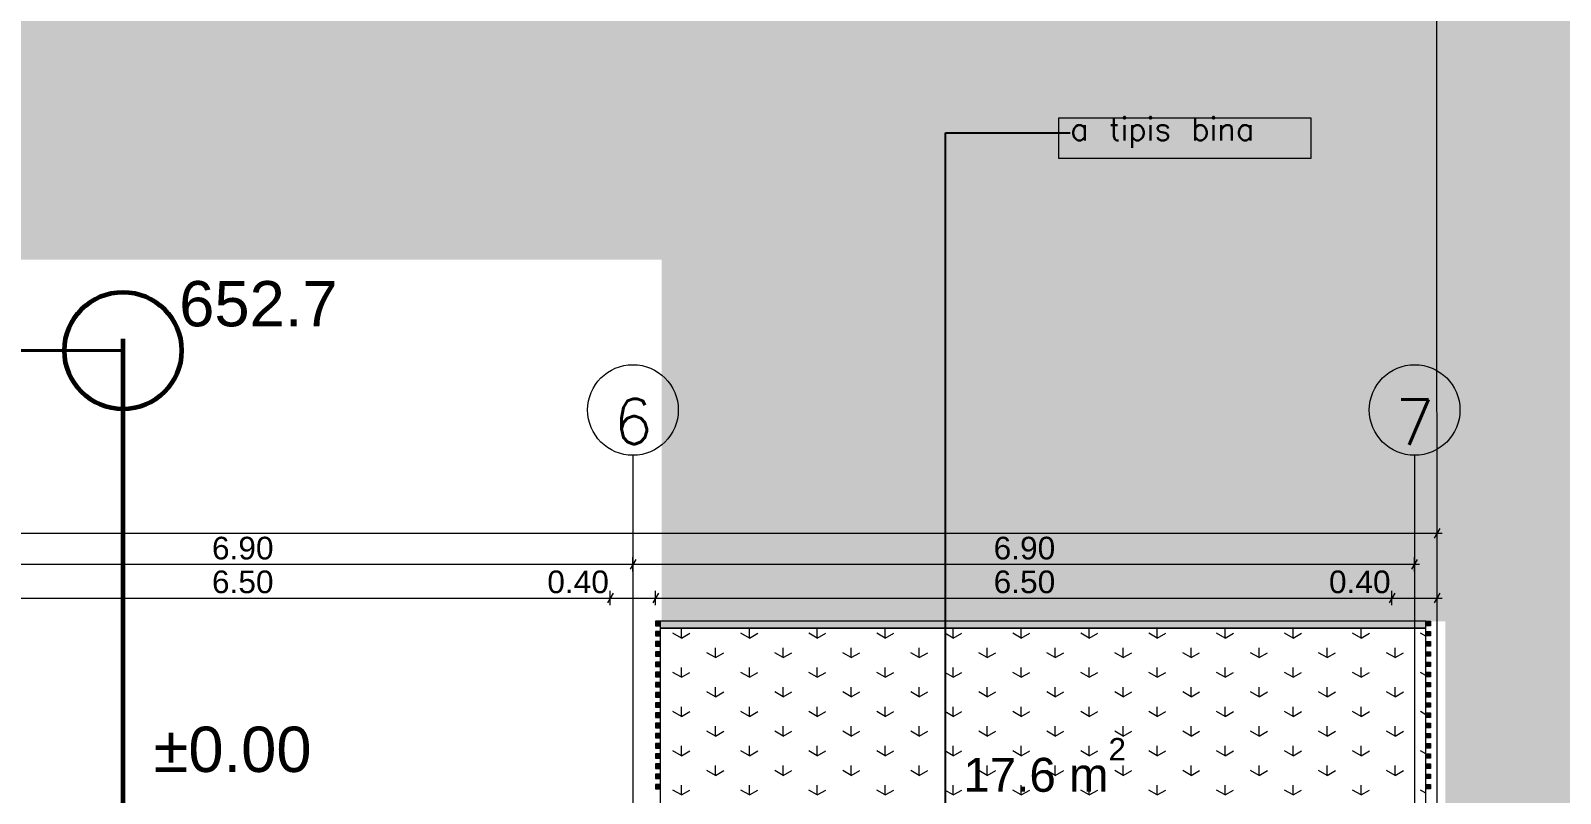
# Model space of a CAD drawing. Header units: millimetres. Extents: x 475616349 to 476941521, y 4620115302 to 4621446928.
# Drawn here: x 476526990 to 476540494, y 4620401004 to 4620407739 of the extents above; entities that cross this region are included whole.
import ezdxf

# ---------------------------------------------------------------- set-up
doc = ezdxf.new("R2010")
doc.units = ezdxf.units.MM
doc.header["$MEASUREMENT"] = 0
doc.set_wipeout_variables(frame=1)
doc.linetypes.add('Wipeout_Contour', pattern=[1000, 0, -1000])
for name, color, linetype, lineweight in [('0_Pen_No__42_Pen_No__250_Pen_No__5', 5, 'Continuous', 0), ('2D Drafting - General_Pen_No__250_Pen_No__7_Pen_No__7', 7, 'Continuous', 0), ('Annotation - Text_Pen_No__7_Pen_No__5', 5, 'Continuous', 0), ('New_0_Pen_No__250_Pen_No__255', 255, 'Continuous', 0), ('New_0_Pen_No__250_Pen_No__7', 7, 'Continuous', 0), ('New_2D Drafting - General_Pen_No__250_Pen_No__7_Pen_No__112', 112, 'Continuous', 0), ('New_2D Drafting - General_Pen_No__250_Pen_No__7_Pen_No__4', 7, 'Continuous', 0), ('New_2D Drafting - General_Pen_No__2_Pen_No__1', 1, 'Continuous', 0), ('New_2D Drafting - General_Pen_No__2_Pen_No__250', 7, 'Continuous', 0), ('New_Annotation - Text_Pen_No__1', 1, 'Continuous', 0), ('New_zoma_Pen_No__1', 1, 'Continuous', 0), ('zoma_Pen_No__142', 142, 'Continuous', 0), ('zoma_Pen_No__5_Pen_No__5', 5, 'Continuous', 0)]:
    doc.layers.add(name, color=color, linetype=linetype, lineweight=lineweight)
doc.layers.add('New_0_Pen_No__26', color=7, linetype='Continuous', lineweight=0, true_color=0x719730)
doc.layers.add('New_zoma', color=7, linetype='Continuous')
doc.layers.add('zoma', color=7, linetype='Continuous')
doc.styles.add('GENERATED_STYLE_1', font='arial.ttf')
doc.styles.add('GENERATED_STYLE_2', font='arial.ttf')
doc.dimstyles.new('GENERATED_STYLE__1', dxfattribs={"dimtxt": 200, "dimasz": 64.421331, "dimexe": 0.18, "dimexo": 3, "dimgap": 0.09, "dimtad": 1, "dimtih": 1, "dimtoh": 1, "dimlfac": 0.001, "dimzin": 0, "dimdsep": 46, "dimtxsty": 'GENERATED_STYLE_2', "dimblk": 'ARROWHEAD_2', "dimblk1": 'ARROWHEAD_2', "dimblk2": 'ARROWHEAD_2', "dimcen": 0.09, "dimclrd": 142, "dimclre": 142, "dimclrt": 142, "dimadec": 0, "dimazin": 0, "dimtfac": 1, "dimtdec": 4, "dimtmove": 0, "dimatfit": 3, "dimfxl": 1, "dimtolj": 1, "dimtzin": 0, "dimarcsym": 0})
doc.dimstyles.new('GENERATED_STYLE__3', dxfattribs={"dimtxt": 200, "dimasz": 64.421331, "dimexe": 0.18, "dimexo": 3, "dimgap": 0.09, "dimtad": 1, "dimtih": 1, "dimtoh": 1, "dimlfac": 0.001, "dimzin": 0, "dimdsep": 46, "dimtxsty": 'GENERATED_STYLE_2', "dimblk": 'ARROWHEAD_2', "dimblk1": 'ARROWHEAD_2', "dimblk2": 'ARROWHEAD_2', "dimcen": 0.09, "dimclrd": 142, "dimclre": 142, "dimclrt": 142, "dimadec": 0, "dimazin": 0, "dimtfac": 1, "dimtdec": 4, "dimtmove": 2, "dimatfit": 3, "dimfxl": 1, "dimtolj": 1, "dimtzin": 0, "dimarcsym": 0})
doc.dimstyles.new('GENERATED_STYLE__33', dxfattribs={"dimtxt": 300, "dimasz": 64.421331, "dimexe": 0.18, "dimexo": 3, "dimgap": 0.09, "dimtad": 1, "dimlfac": 0.001, "dimzin": 0, "dimdsep": 46, "dimtxsty": 'GENERATED_STYLE_1', "dimblk": 'ARROWHEAD_2', "dimblk1": 'ARROWHEAD_2', "dimblk2": 'ARROWHEAD_2', "dimcen": 0.09, "dimclrd": 1, "dimclre": 1, "dimclrt": 1, "dimadec": 0, "dimazin": 0, "dimtfac": 1, "dimtdec": 4, "dimtmove": 0, "dimatfit": 3, "dimfxl": 1, "dimtolj": 1, "dimtzin": 0, "dimarcsym": 0})
doc.dimstyles.new('GENERATED_STYLE__47', dxfattribs={"dimtxt": 0.18, "dimasz": 364.8, "dimexe": 0.18, "dimexo": 0.0625, "dimgap": 0.09, "dimtad": 0, "dimtih": 1, "dimtoh": 1, "dimdec": 4, "dimzin": 0, "dimdsep": 46, "dimcen": 0.09, "dimadec": 0, "dimazin": 0, "dimtfac": 1, "dimtdec": 4, "dimtmove": 0, "dimatfit": 3, "dimldrblk": 'ARROWHEAD_11', "dimfxl": 1, "dimtolj": 1, "dimtzin": 0, "dimarcsym": 0})

# ---------------------------------------------------------------- blocks, each defined once
blk = doc.blocks.new('*D1276', base_point=(476577134, 4620325126))
at = {"layer": 'New_zoma_Pen_No__1', "color": 1, "linetype": 'Continuous', "lineweight": 0, "transparency": 16777216}
for p, q in [((476539455, 4620439728), (476539328, 4620439728)), ((476539434, 4620439704), (476539349, 4620439753)), ((476539392, 4620439728), (476539392, 4620439770)), ((476539407, 4620399863), (476539392, 4620439728)), ((476539471, 4620399864), (476539344, 4620399863)), ((476539365, 4620399888), (476539450, 4620399839)), ((476539407, 4620399822), (476539407, 4620399863))]:
    blk.add_line(p, q, dxfattribs=at)
at = {"color": 254, "linetype": 'Wipeout_Contour', "lineweight": 0, "ltscale": 18579717582.05336, "transparency": 16777216}
blk.add_wipeout([(476539409, 4620420359), (476539410, 4620419233), (476539810, 4620419233), (476539809, 4620420359)], dxfattribs=at).dxf.layer = 'New_zoma'
at = {"layer": 'New_zoma_Pen_No__1', "color": 1, "lineweight": 0, "transparency": 16777216, "insert": (476539459, 4620420309), "char_height": 300, "attachment_point": 7, "rotation": 270.0221, "style": 'GENERATED_STYLE_1'}
blk.add_mtext('\\A1;{\\pql;\\fArial|b0|i0|c0|p34;39.86}', dxfattribs=at)
blk = doc.blocks.new('ARROWHEAD_2')
at = {"color": 0, "linetype": 'Continuous', "lineweight": 0}
for p, q in [((0, 0), (-1, 0)), ((-0.38, -0.66), (0.38, 0.66))]:
    blk.add_line(p, q, dxfattribs=at)
blk = doc.blocks.new('ARROWHEAD_11')
at = {"color": 0, "linetype": 'Continuous', "lineweight": 0}
blk.add_line((0, 0), (-1, 0), dxfattribs=at)
at = {"color": 0, "linetype": 'Continuous', "lineweight": 0, "const_width": 0.25, "flags": 128}
blk.add_lwpolyline([(-0.125, 0, 1), (0.125, 0, 1)], format="xyb", close=True, dxfattribs=at)
blk = doc.blocks.new('*D2330', base_point=(476577134, 4620325126))
at = {"layer": 'zoma_Pen_No__142', "color": 142, "linetype": 'Continuous', "lineweight": 0, "transparency": 16777216}
for p, q in [((476525407, 4620402963), (476525407, 4620403091)), ((476532307, 4620402963), (476532307, 4620403091)), ((476525432, 4620403069), (476525383, 4620402985)), ((476525407, 4620403027), (476532307, 4620403027)), ((476532332, 4620403069), (476532283, 4620402985))]:
    blk.add_line(p, q, dxfattribs=at)
at = {"layer": 'zoma_Pen_No__142', "color": 142, "lineweight": 0, "transparency": 16777216, "insert": (476528591, 4620403067), "char_height": 200, "attachment_point": 7, "style": 'GENERATED_STYLE_2'}
blk.add_mtext('\\A1;{\\pql;\\fArial CYR|b0|i0|c204|p34;6.90}', dxfattribs=at)
blk = doc.blocks.new('*D2331', base_point=(476577134, 4620325126))
at = {"layer": 'zoma_Pen_No__142', "color": 142, "linetype": 'Continuous', "lineweight": 0, "transparency": 16777216}
for p, q in [((476532307, 4620402963), (476532307, 4620403091)), ((476539207, 4620402963), (476539207, 4620403091)), ((476532332, 4620403069), (476532283, 4620402985)), ((476532307, 4620403027), (476539207, 4620403027)), ((476539183, 4620402985), (476539232, 4620403069)), ((476539207, 4620403027), (476539249, 4620403027))]:
    blk.add_line(p, q, dxfattribs=at)
at = {"layer": 'zoma_Pen_No__142', "color": 142, "lineweight": 0, "transparency": 16777216, "insert": (476535491, 4620403067), "char_height": 200, "attachment_point": 7, "style": 'GENERATED_STYLE_2'}
blk.add_mtext('\\A1;{\\pql;\\fArial CYR|b0|i0|c204|p34;6.90}', dxfattribs=at)
blk = doc.blocks.new('*D2341', base_point=(476577134, 4620325126))
at = {"layer": 'zoma_Pen_No__142', "color": 142, "linetype": 'Continuous', "lineweight": 0, "transparency": 16777216}
for p, q in [((476525632, 4620402771), (476525583, 4620402686)), ((476525607, 4620402665), (476525607, 4620402792)), ((476525607, 4620402729), (476532107, 4620402729)), ((476532132, 4620402771), (476532083, 4620402686)), ((476532107, 4620402665), (476532107, 4620402792))]:
    blk.add_line(p, q, dxfattribs=at)
at = {"layer": 'zoma_Pen_No__142', "color": 142, "lineweight": 0, "transparency": 16777216, "char_height": 200, "attachment_point": 7, "style": 'GENERATED_STYLE_2'}
for s, insert in [('\\A1;{\\pql;\\fArial CYR|b0|i0|c204|p34;6.50}', (476528591, 4620402769)), ('\\A1;{\\pql;\\fArial CYR|b0|i0|c204|p34;0.40}', (476531551, 4620402769))]:
    blk.add_mtext(s, dxfattribs=dict(at, insert=insert))
blk = doc.blocks.new('*D2342', base_point=(476577134, 4620325126))
at = {"layer": 'zoma_Pen_No__142', "color": 142, "linetype": 'Continuous', "lineweight": 0, "transparency": 16777216}
for p, q in [((476532132, 4620402771), (476532083, 4620402686)), ((476532107, 4620402665), (476532107, 4620402792)), ((476532107, 4620402729), (476532507, 4620402729)), ((476532532, 4620402771), (476532483, 4620402686)), ((476532507, 4620402665), (476532507, 4620402792))]:
    blk.add_line(p, q, dxfattribs=at)
blk = doc.blocks.new('*D2343', base_point=(476577134, 4620325126))
at = {"layer": 'zoma_Pen_No__142', "color": 142, "linetype": 'Continuous', "lineweight": 0, "transparency": 16777216}
for p, q in [((476532532, 4620402771), (476532483, 4620402686)), ((476532507, 4620402665), (476532507, 4620402792)), ((476532507, 4620402729), (476539007, 4620402729)), ((476539032, 4620402771), (476538983, 4620402686)), ((476539007, 4620402665), (476539007, 4620402792))]:
    blk.add_line(p, q, dxfattribs=at)
at = {"layer": 'zoma_Pen_No__142', "color": 142, "lineweight": 0, "transparency": 16777216, "char_height": 200, "attachment_point": 7, "style": 'GENERATED_STYLE_2'}
for s, insert in [('\\A1;{\\pql;\\fArial CYR|b0|i0|c204|p34;6.50}', (476535491, 4620402769)), ('\\A1;{\\pql;\\fArial CYR|b0|i0|c204|p34;0.40}', (476538451, 4620402769))]:
    blk.add_mtext(s, dxfattribs=dict(at, insert=insert))
blk = doc.blocks.new('*D2344', base_point=(476577134, 4620325126))
at = {"layer": 'zoma_Pen_No__142', "color": 142, "linetype": 'Continuous', "lineweight": 0, "transparency": 16777216}
for p, q in [((476539032, 4620402771), (476538983, 4620402686)), ((476539007, 4620402665), (476539007, 4620402792)), ((476539007, 4620402729), (476539407, 4620402729)), ((476539383, 4620402686), (476539432, 4620402771)), ((476539407, 4620402665), (476539407, 4620402792)), ((476539407, 4620402729), (476539449, 4620402729))]:
    blk.add_line(p, q, dxfattribs=at)
blk = doc.blocks.new('*D2345', base_point=(476577134, 4620325126))
at = {"layer": 'zoma_Pen_No__142', "color": 142, "linetype": 'Continuous', "lineweight": 0, "transparency": 16777216}
for p, q in [((476497607, 4620403237), (476497607, 4620403364)), ((476539407, 4620403237), (476539407, 4620403364)), ((476497566, 4620403301), (476497607, 4620403301)), ((476497632, 4620403343), (476497583, 4620403258)), ((476497607, 4620403301), (476539407, 4620403301)), ((476539383, 4620403258), (476539432, 4620403343)), ((476539407, 4620403301), (476539449, 4620403301))]:
    blk.add_line(p, q, dxfattribs=at)
at = {"layer": 'zoma_Pen_No__142', "color": 142, "lineweight": 0, "transparency": 16777216, "insert": (476518730, 4620403341), "char_height": 200, "attachment_point": 7, "style": 'GENERATED_STYLE_2'}
blk.add_mtext('\\A1;{\\pql;\\fArial CYR|b0|i0|c204|p34;41.80}', dxfattribs=at)

msp = doc.modelspace()

# ---------------------------------------------------------------- hatches: boundary and pattern name
at = {"layer": 'New_0_Pen_No__250_Pen_No__255', "linetype": 'Continuous', "lineweight": 0}
for points in [[(476532547.427, 4620402523.13), (476532507.131, 4620402523.13), (476532507.131, 4620402483.476), (476532547.427, 4620402483.476)], [(476532547.427, 4620402433.772), (476532507.131, 4620402433.772), (476532507.131, 4620402394.119), (476532547.427, 4620402394.119)], [(476539307.131, 4620402523.13), (476532547.427, 4620402523.13), (476532547.427, 4620402463.476), (476539307.131, 4620402463.476)], [(476539307.131, 4620402523.13), (476539347.427, 4620402523.13), (476539347.427, 4620402483.476), (476539307.131, 4620402483.476)], [(476539307.131, 4620402433.772), (476539347.427, 4620402433.772), (476539347.427, 4620402394.119), (476539307.131, 4620402394.119)], [(476532547.427, 4620402343.772), (476532507.131, 4620402343.772), (476532507.131, 4620402304.119), (476532547.427, 4620402304.119)], [(476539307.131, 4620402343.772), (476539347.427, 4620402343.772), (476539347.427, 4620402304.119), (476539307.131, 4620402304.119)], [(476532547.427, 4620402253.772), (476532507.131, 4620402253.772), (476532507.131, 4620402214.119), (476532547.427, 4620402214.119)], [(476532547.427, 4620402163.772), (476532507.131, 4620402163.772), (476532507.131, 4620402124.119), (476532547.427, 4620402124.119)], [(476539307.131, 4620402253.772), (476539347.427, 4620402253.772), (476539347.427, 4620402214.119), (476539307.131, 4620402214.119)], [(476539307.131, 4620402163.772), (476539347.427, 4620402163.772), (476539347.427, 4620402124.119), (476539307.131, 4620402124.119)], [(476532547.427, 4620402073.772), (476532507.131, 4620402073.772), (476532507.131, 4620402034.119), (476532547.427, 4620402034.119)], [(476539307.131, 4620402073.772), (476539347.427, 4620402073.772), (476539347.427, 4620402034.119), (476539307.131, 4620402034.119)], [(476532547.427, 4620401983.772), (476532507.131, 4620401983.772), (476532507.131, 4620401944.119), (476532547.427, 4620401944.119)], [(476532547.427, 4620401893.772), (476532507.131, 4620401893.772), (476532507.131, 4620401854.119), (476532547.427, 4620401854.119)], [(476539307.131, 4620401983.772), (476539347.427, 4620401983.772), (476539347.427, 4620401944.119), (476539307.131, 4620401944.119)], [(476539307.131, 4620401893.772), (476539347.427, 4620401893.772), (476539347.427, 4620401854.119), (476539307.131, 4620401854.119)], [(476532547.427, 4620401803.772), (476532507.131, 4620401803.772), (476532507.131, 4620401764.119), (476532547.427, 4620401764.119)], [(476539307.131, 4620401803.772), (476539347.427, 4620401803.772), (476539347.427, 4620401764.119), (476539307.131, 4620401764.119)], [(476532547.427, 4620401713.772), (476532507.131, 4620401713.772), (476532507.131, 4620401674.119), (476532547.427, 4620401674.119)], [(476532547.427, 4620401623.772), (476532507.131, 4620401623.772), (476532507.131, 4620401584.119), (476532547.427, 4620401584.119)], [(476539307.131, 4620401713.772), (476539347.427, 4620401713.772), (476539347.427, 4620401674.119), (476539307.131, 4620401674.119)], [(476539307.131, 4620401623.772), (476539347.427, 4620401623.772), (476539347.427, 4620401584.119), (476539307.131, 4620401584.119)], [(476532547.427, 4620401533.772), (476532507.131, 4620401533.772), (476532507.131, 4620401494.119), (476532547.427, 4620401494.119)], [(476539307.131, 4620401533.772), (476539347.427, 4620401533.772), (476539347.427, 4620401494.119), (476539307.131, 4620401494.119)], [(476532547.427, 4620401443.772), (476532507.131, 4620401443.772), (476532507.131, 4620401404.119), (476532547.427, 4620401404.119)], [(476532547.427, 4620401353.772), (476532507.131, 4620401353.772), (476532507.131, 4620401314.119), (476532547.427, 4620401314.119)], [(476539307.131, 4620401443.772), (476539347.427, 4620401443.772), (476539347.427, 4620401404.119), (476539307.131, 4620401404.119)], [(476539307.131, 4620401353.772), (476539347.427, 4620401353.772), (476539347.427, 4620401314.119), (476539307.131, 4620401314.119)], [(476532547.427, 4620401263.772), (476532507.131, 4620401263.772), (476532507.131, 4620401224.119), (476532547.427, 4620401224.119)], [(476539307.131, 4620401263.772), (476539347.427, 4620401263.772), (476539347.427, 4620401224.119), (476539307.131, 4620401224.119)], [(476532547.427, 4620401173.772), (476532507.131, 4620401173.772), (476532507.131, 4620401134.119), (476532547.427, 4620401134.119)], [(476532547.427, 4620401083.772), (476532507.131, 4620401083.772), (476532507.131, 4620401044.119), (476532547.427, 4620401044.119)], [(476539307.131, 4620401173.772), (476539347.427, 4620401173.772), (476539347.427, 4620401134.119), (476539307.131, 4620401134.119)], [(476539307.131, 4620401083.772), (476539347.427, 4620401083.772), (476539347.427, 4620401044.119), (476539307.131, 4620401044.119)]]:
    msp.add_hatch(color=255, dxfattribs=at).paths.add_polyline_path(points)
at = {"layer": 'New_0_Pen_No__26', "linetype": 'Continuous', "lineweight": 0, "true_color": 0x384b18}
msp.add_hatch(color=79, dxfattribs=at).paths.add_polyline_path([(476554621.262, 4620445127.86), (476554627.882, 4620427983.348), (476538655.719, 4620427983.348), (476538655.719, 4620411683.348), (476554634.177, 4620411683.348), (476554637.714, 4620402523.13), (476554637.714, 4620380629.903), (476554637.272, 4620380629.903), (476554637.272, 4620378487.838, 0.012949757), (476553804.15, 4620378271.508, 0.061605958), (476550847.134, 4620377022.491), (476549280.082, 4620377022.491), (476539477.266, 4620377022.491), (476539477.211, 4620377022.491), (476528156.706, 4620377022.491), (476528156.706, 4620378552.269), (476539477.211, 4620378552.269), (476539477.211, 4620402523.13), (476532559.361, 4620402523.13), (476532559.361, 4620405717.052), (476490207.131, 4620405717.052), (476490207.131, 4620382163.476), (476485007.131, 4620382163.476), (476485007.131, 4620399770.68), (476441070.077, 4620399703.088, 0.040161798), (476444555.829, 4620400662.295, 0.026378818), (476450039.377, 4620403806.626, -0.031584176), (476452329.654, 4620405148.68, -0.096554113), (476454761.329, 4620405830.845, -0.037323798), (476456074.046, 4620405778.977, 0.000164223), (476456161.232, 4620405771.204, -0.000161508), (476456661.221, 4620405726.669, 0.010041272), (476460059.237, 4620405468.714, 0.030532622), (476463445.496, 4620405485.978, 0.073978584), (476468812.366, 4620406698.571, 0.061098294), (476473637.678, 4620409337.124, 0.02942608), (476476504.423, 4620411584.525, -0.145345202), (476478694.386, 4620415617.728), (476474783.207, 4620412952.901), (476471431.333, 4620410366.698, -0.060393974), (476467052.905, 4620408340.791, -0.09284429), (476459719.435, 4620407399.344, -0.040060251), (476456543.928, 4620407838.659, 0.228490375), (476448426.393, 4620405279.532, -0.167315252), (476438181.777, 4620401541.636, 0.134662448), (476431515.761, 4620400412.693, -0.082567786), (476428669.28, 4620399472.363, 0.091919875), (476424320.48, 4620397929.117, 0.035544569), (476422723.454, 4620396847.311, 0.008617236), (476421873.73, 4620396182.552, 0.00798598), (476421107.131, 4620395540.678, 0.012605413), (476419939.947, 4620394478.66, -0.182506676), (476417341.592, 4620392672.18, 0.016621804), (476405995.412, 4620390627.056), (476404013.581, 4620390445.613, 0.232278455), (476399242.9, 4620387482.791, -0.227844715), (476396858.731, 4620385351.063, 0.238962173), (476387731.793, 4620374868.355), (476375958.075, 4620374868.355), (476371235.274, 4620380118.079)])
at = {"layer": 'New_2D Drafting - General_Pen_No__250_Pen_No__7_Pen_No__112', "linetype": 'Continuous', "lineweight": 0}
h = msp.add_hatch(dxfattribs=at)
h.set_pattern_fill('GRASS', color=112, style=0, pattern_type=2)
h.set_pattern_definition([(90, (476577134.1, 4620325125.74), (-600, 0), [86.6025, -259.8076]), (90, (476577434.1, 4620325298.95), (-600, 0), [86.6025, -259.8076]), (30, (476577134.1, 4620325125.74), (-300, 519.6152), [86.6025, -259.8076]), (30, (476577134.1, 4620325472.15), (-300, 519.6152), [86.6025, -259.8076]), (150, (476577134.1, 4620325125.74), (300, 519.6152), [86.6025, -259.8076]), (150, (476577134.1, 4620325472.15), (300, 519.6152), [86.6025, -259.8076])])
h.paths.add_polyline_path([(476532547.427, 4620399863.476), (476539307.131, 4620399863.476), (476539307.131, 4620402463.476), (476532547.427, 4620402463.476)])

# ---------------------------------------------------------------- linework, layer by layer
at = {"color": 2, "lineweight": 60}
msp.add_line((476527805.823, 4620399516.245), (476527805.823, 4620405016.245), dxfattribs=at)
at = {"color": 1, "lineweight": 40}
msp.add_lwpolyline([(476527805.823, 4620404913.895), (476509208.438, 4620404913.895), (476488351.146, 4620404913.895), (476488351.146, 4620371088.866)], dxfattribs=at)
at = {"color": 2, "lineweight": 60}
msp.add_circle((476527805.823, 4620404913.895), 516.851, dxfattribs=at)
at = {"layer": '0_Pen_No__42_Pen_No__250_Pen_No__5', "color": 5, "linetype": 'Continuous', "lineweight": 0}
msp.add_circle((476532307.131, 4620404389.287), 400, dxfattribs=at)
at = {"layer": 'New_0_Pen_No__250_Pen_No__7', "color": 7, "linetype": 'Continuous', "lineweight": 0, "flags": 128}
for points in [[(476532547.427, 4620402523.13), (476532507.131, 4620402523.13), (476532507.131, 4620402483.476), (476532547.427, 4620402483.476)], [(476532547.427, 4620402433.772), (476532507.131, 4620402433.772), (476532507.131, 4620402394.119), (476532547.427, 4620402394.119)], [(476539307.131, 4620402523.13), (476532547.427, 4620402523.13), (476532547.427, 4620402463.476), (476539307.131, 4620402463.476)], [(476539307.131, 4620402523.13), (476539347.427, 4620402523.13), (476539347.427, 4620402483.476), (476539307.131, 4620402483.476)], [(476539307.131, 4620402433.772), (476539347.427, 4620402433.772), (476539347.427, 4620402394.119), (476539307.131, 4620402394.119)], [(476532547.427, 4620402343.772), (476532507.131, 4620402343.772), (476532507.131, 4620402304.119), (476532547.427, 4620402304.119)], [(476539307.131, 4620402343.772), (476539347.427, 4620402343.772), (476539347.427, 4620402304.119), (476539307.131, 4620402304.119)], [(476532547.427, 4620402253.772), (476532507.131, 4620402253.772), (476532507.131, 4620402214.119), (476532547.427, 4620402214.119)], [(476532547.427, 4620402163.772), (476532507.131, 4620402163.772), (476532507.131, 4620402124.119), (476532547.427, 4620402124.119)], [(476539307.131, 4620402253.772), (476539347.427, 4620402253.772), (476539347.427, 4620402214.119), (476539307.131, 4620402214.119)], [(476539307.131, 4620402163.772), (476539347.427, 4620402163.772), (476539347.427, 4620402124.119), (476539307.131, 4620402124.119)], [(476532547.427, 4620402073.772), (476532507.131, 4620402073.772), (476532507.131, 4620402034.119), (476532547.427, 4620402034.119)], [(476539307.131, 4620402073.772), (476539347.427, 4620402073.772), (476539347.427, 4620402034.119), (476539307.131, 4620402034.119)], [(476532547.427, 4620401983.772), (476532507.131, 4620401983.772), (476532507.131, 4620401944.119), (476532547.427, 4620401944.119)], [(476532547.427, 4620401893.772), (476532507.131, 4620401893.772), (476532507.131, 4620401854.119), (476532547.427, 4620401854.119)], [(476539307.131, 4620401983.772), (476539347.427, 4620401983.772), (476539347.427, 4620401944.119), (476539307.131, 4620401944.119)], [(476539307.131, 4620401893.772), (476539347.427, 4620401893.772), (476539347.427, 4620401854.119), (476539307.131, 4620401854.119)], [(476532547.427, 4620401803.772), (476532507.131, 4620401803.772), (476532507.131, 4620401764.119), (476532547.427, 4620401764.119)], [(476539307.131, 4620401803.772), (476539347.427, 4620401803.772), (476539347.427, 4620401764.119), (476539307.131, 4620401764.119)], [(476532547.427, 4620401713.772), (476532507.131, 4620401713.772), (476532507.131, 4620401674.119), (476532547.427, 4620401674.119)], [(476532547.427, 4620401623.772), (476532507.131, 4620401623.772), (476532507.131, 4620401584.119), (476532547.427, 4620401584.119)], [(476539307.131, 4620401713.772), (476539347.427, 4620401713.772), (476539347.427, 4620401674.119), (476539307.131, 4620401674.119)], [(476539307.131, 4620401623.772), (476539347.427, 4620401623.772), (476539347.427, 4620401584.119), (476539307.131, 4620401584.119)], [(476532547.427, 4620401533.772), (476532507.131, 4620401533.772), (476532507.131, 4620401494.119), (476532547.427, 4620401494.119)], [(476539307.131, 4620401533.772), (476539347.427, 4620401533.772), (476539347.427, 4620401494.119), (476539307.131, 4620401494.119)], [(476532547.427, 4620401443.772), (476532507.131, 4620401443.772), (476532507.131, 4620401404.119), (476532547.427, 4620401404.119)], [(476532547.427, 4620401353.772), (476532507.131, 4620401353.772), (476532507.131, 4620401314.119), (476532547.427, 4620401314.119)], [(476539307.131, 4620401443.772), (476539347.427, 4620401443.772), (476539347.427, 4620401404.119), (476539307.131, 4620401404.119)], [(476539307.131, 4620401353.772), (476539347.427, 4620401353.772), (476539347.427, 4620401314.119), (476539307.131, 4620401314.119)], [(476532547.427, 4620401263.772), (476532507.131, 4620401263.772), (476532507.131, 4620401224.119), (476532547.427, 4620401224.119)], [(476539307.131, 4620401263.772), (476539347.427, 4620401263.772), (476539347.427, 4620401224.119), (476539307.131, 4620401224.119)], [(476532547.427, 4620401173.772), (476532507.131, 4620401173.772), (476532507.131, 4620401134.119), (476532547.427, 4620401134.119)], [(476532547.427, 4620401083.772), (476532507.131, 4620401083.772), (476532507.131, 4620401044.119), (476532547.427, 4620401044.119)], [(476539307.131, 4620401173.772), (476539347.427, 4620401173.772), (476539347.427, 4620401134.119), (476539307.131, 4620401134.119)], [(476539307.131, 4620401083.772), (476539347.427, 4620401083.772), (476539347.427, 4620401044.119), (476539307.131, 4620401044.119)]]:
    msp.add_lwpolyline(points, close=True, dxfattribs=at)
at = {"layer": 'New_2D Drafting - General_Pen_No__250_Pen_No__7_Pen_No__4', "color": 7, "linetype": 'Continuous', "lineweight": 0, "flags": 128}
msp.add_lwpolyline([(476532547.427, 4620399863.476), (476539307.131, 4620399863.476), (476539307.131, 4620402463.476), (476532547.427, 4620402463.476)], close=True, dxfattribs=at)
at = {"layer": 'New_2D Drafting - General_Pen_No__2_Pen_No__250', "color": 7, "linetype": 'Continuous', "lineweight": 0, "flags": 128}
msp.add_lwpolyline([(476536066.739, 4620406968.145), (476538290.745, 4620406968.145), (476538290.745, 4620406608.77), (476536066.739, 4620406608.77)], close=True, dxfattribs=at)
at = {"layer": 'zoma_Pen_No__5_Pen_No__5', "color": 5, "linetype": 'Continuous', "lineweight": 0}
for p, q in [((476532307.131, 4620403989.287), (476532307.131, 4620380413.92)), ((476539207.131, 4620403989.287), (476539207.131, 4620380413.92))]:
    msp.add_line(p, q, dxfattribs=at)

# ---------------------------------------------------------------- texts
at = {"layer": '2D Drafting - General_Pen_No__250_Pen_No__7_Pen_No__7', "color": 7, "lineweight": 0, "insert": (476535224.034, 4620401013.476), "char_height": 300, "attachment_point": 7, "style": 'GENERATED_STYLE_1'}
msp.add_mtext('{\\fArial|b0|i0|c0|p34;17.6 m{\\H0.66x;\\S2^  ;}}', dxfattribs=at)
at = {"layer": 'Annotation - Text_Pen_No__7_Pen_No__5', "color": 5, "linetype": 'Continuous', "lineweight": 0, "char_height": 400, "attachment_point": 2}
for s, insert in [('\\A1;{\\pqc;\\Ftxt.shx;6}', (476532309.288, 4620404488.325)), ('\\A1;{\\pqc;\\Ftxt.shx;7}', (476539209.288, 4620404481.525))]:
    msp.add_mtext(s, dxfattribs=dict(at, insert=insert))
at = {"layer": 'New_2D Drafting - General_Pen_No__2_Pen_No__1', "color": 1, "linetype": 'Continuous', "lineweight": 0, "insert": (476536166.739, 4620406836.883), "char_height": 200, "attachment_point": 4}
msp.add_mtext('\\A1;{\\pql;\\Ftxt.shx;a tipis bina}', dxfattribs=at)
at = {"layer": 'New_Annotation - Text_Pen_No__1', "color": 5, "linetype": 'Continuous', "lineweight": 0, "insert": (476529000.849, 4620405527.863), "char_height": 400, "attachment_point": 2, "style": 'GENERATED_STYLE_1'}
msp.add_mtext('\\A1;652.7', dxfattribs=at)

# ---------------------------------------------------------------- dimensions: what is measured, and where the dimension line sits
at = {"layer": 'zoma', "color": 142, "linetype": 'Continuous', "lineweight": 0}
for base, p1, p2, picture, middle in [((476539207.125, 4620403027.036), (476532307.125, 4620401388.34), (476539207.125, 4620401388.34), '*D2331', (476535750.832, 4620403167.036)), ((476539007.125, 4620402728.867), (476532507.125, 4620401226.201), (476539007.125, 4620401226.201), '*D2343', (476535750.832, 4620402868.867)), ((476532507.125, 4620402728.867), (476532107.125, 4620401226.201), (476532507.125, 4620401226.201), '*D2342', (476531810.277, 4620402868.867))]:
    dim = msp.add_linear_dim(base=base, p1=p1, p2=p2, dimstyle='GENERATED_STYLE__1', dxfattribs=at)
    dim.commit()
    dim.dimension.update_dxf_attribs({"geometry": picture, "text_midpoint": middle, "dimtype": 160})

# ---------------------------------------------------------------- leaders
at = {"layer": 'New_2D Drafting - General_Pen_No__2_Pen_No__250', "color": 7, "linetype": 'Continuous', "lineweight": 0, "annotation_type": 0, "has_hookline": 1, "hookline_direction": 0, "text_width": 1933.333}
msp.add_leader([(476535066.739, 4620399281.897), (476535066.739, 4620406836.883), (476536166.649, 4620406836.883)], dimstyle='GENERATED_STYLE__47', dxfattribs=at)

# ---------------------------------------------------------------- next in the draw order: dimensions: what is measured, and where the dimension line sits
at = {"layer": 'New_zoma', "color": 1, "linetype": 'Continuous', "lineweight": 0}
dim = msp.add_linear_dim(base=(476539391.737, 4620439728.075), p1=(476539407.131, 4620399863.476), p2=(476539389.013, 4620439728.074), angle=90.0221245, dimstyle='GENERATED_STYLE__33', dxfattribs=at)
dim.commit()
dim.dimension.update_dxf_attribs({"geometry": '*D1276', "text_midpoint": (476539609.43, 4620419804.77), "dimtype": 160, "text_rotation": 270.0221245})

# ---------------------------------------------------------------- next in the draw order: wipeouts: each hides what was drawn before it
at = {"color": 1, "linetype": 'Wipeout_Contour', "lineweight": 0, "ltscale": 18579639821.74783}
msp.add_wipeout([(476528091.047, 4620401684.57), (476529455.168, 4620401684.57), (476529455.168, 4620401055.997), (476528091.047, 4620401055.997)], dxfattribs=at).dxf.layer = 'New_Annotation - Text_Pen_No__1'

# ---------------------------------------------------------------- next in the draw order: linework, layer by layer
at = {"layer": '0_Pen_No__42_Pen_No__250_Pen_No__5', "color": 5, "linetype": 'Continuous', "lineweight": 0}
msp.add_circle((476539207.131, 4620404389.287), 400, dxfattribs=at)

# ---------------------------------------------------------------- next in the draw order: texts
at = {"layer": 'New_Annotation - Text_Pen_No__1', "color": 1, "linetype": 'Continuous', "lineweight": 0, "insert": (476528773.108, 4620401593.141), "char_height": 400, "attachment_point": 2, "style": 'GENERATED_STYLE_1'}
msp.add_mtext('\\A1;{\\pqc;\\fArial|b0|i0|c0|p34;±0.00}', dxfattribs=at)

# ---------------------------------------------------------------- next in the draw order: dimensions: what is measured, and where the dimension line sits
at = {"layer": 'zoma', "color": 142, "linetype": 'Continuous', "lineweight": 0}
for base, p1, p2, dimstyle, picture, middle in [((476539407.125, 4620403300.854), (476497607.125, 4620401442.266), (476539407.125, 4620401442.266), 'GENERATED_STYLE__3', '*D2345', (476519066.439, 4620403440.854)), ((476532307.125, 4620403027.036), (476525407.125, 4620401388.34), (476532307.125, 4620401388.34), 'GENERATED_STYLE__1', '*D2330', (476528850.832, 4620403167.036)), ((476532107.125, 4620402728.867), (476525607.125, 4620401226.201), (476532107.125, 4620401226.201), 'GENERATED_STYLE__1', '*D2341', (476528850.832, 4620402868.867)), ((476539407.125, 4620402728.867), (476539007.125, 4620401226.201), (476539407.125, 4620401226.201), 'GENERATED_STYLE__1', '*D2344', (476538710.277, 4620402868.867))]:
    dim = msp.add_linear_dim(base=base, p1=p1, p2=p2, dimstyle=dimstyle, dxfattribs=at)
    dim.commit()
    dim.dimension.update_dxf_attribs({"geometry": picture, "text_midpoint": middle, "dimtype": 160})

doc.saveas('drawing.dxf')
